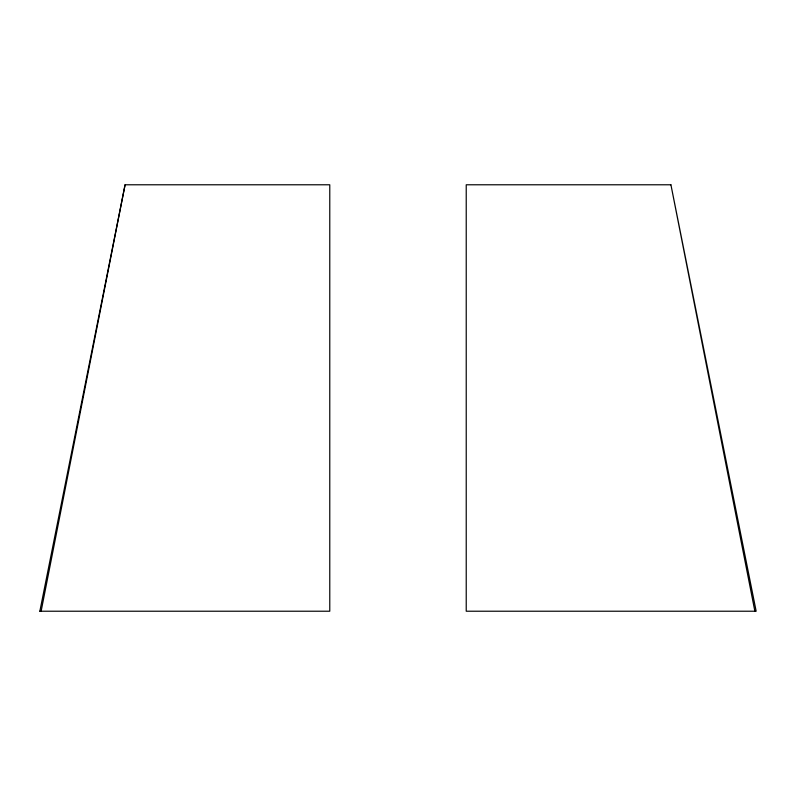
<?xml version="1.0" encoding="UTF-8"?>
<svg xmlns="http://www.w3.org/2000/svg" width="796" height="796" viewBox="0 0 796 796"><rect width="100%" height="100%" fill="white"/><g stroke="black" fill="none" stroke-linecap="round" stroke-linejoin="round"><path stroke-width="1.19" d="M41.133 611.219L125.081 184.781L329.773 184.781L329.773 611.219L39.84 611.219M39.86 611.219L125.081 184.781M670.899 184.781L466.227 184.781L466.227 611.219L756.16 611.219L670.919 184.781L754.867 611.219"/></g></svg>
